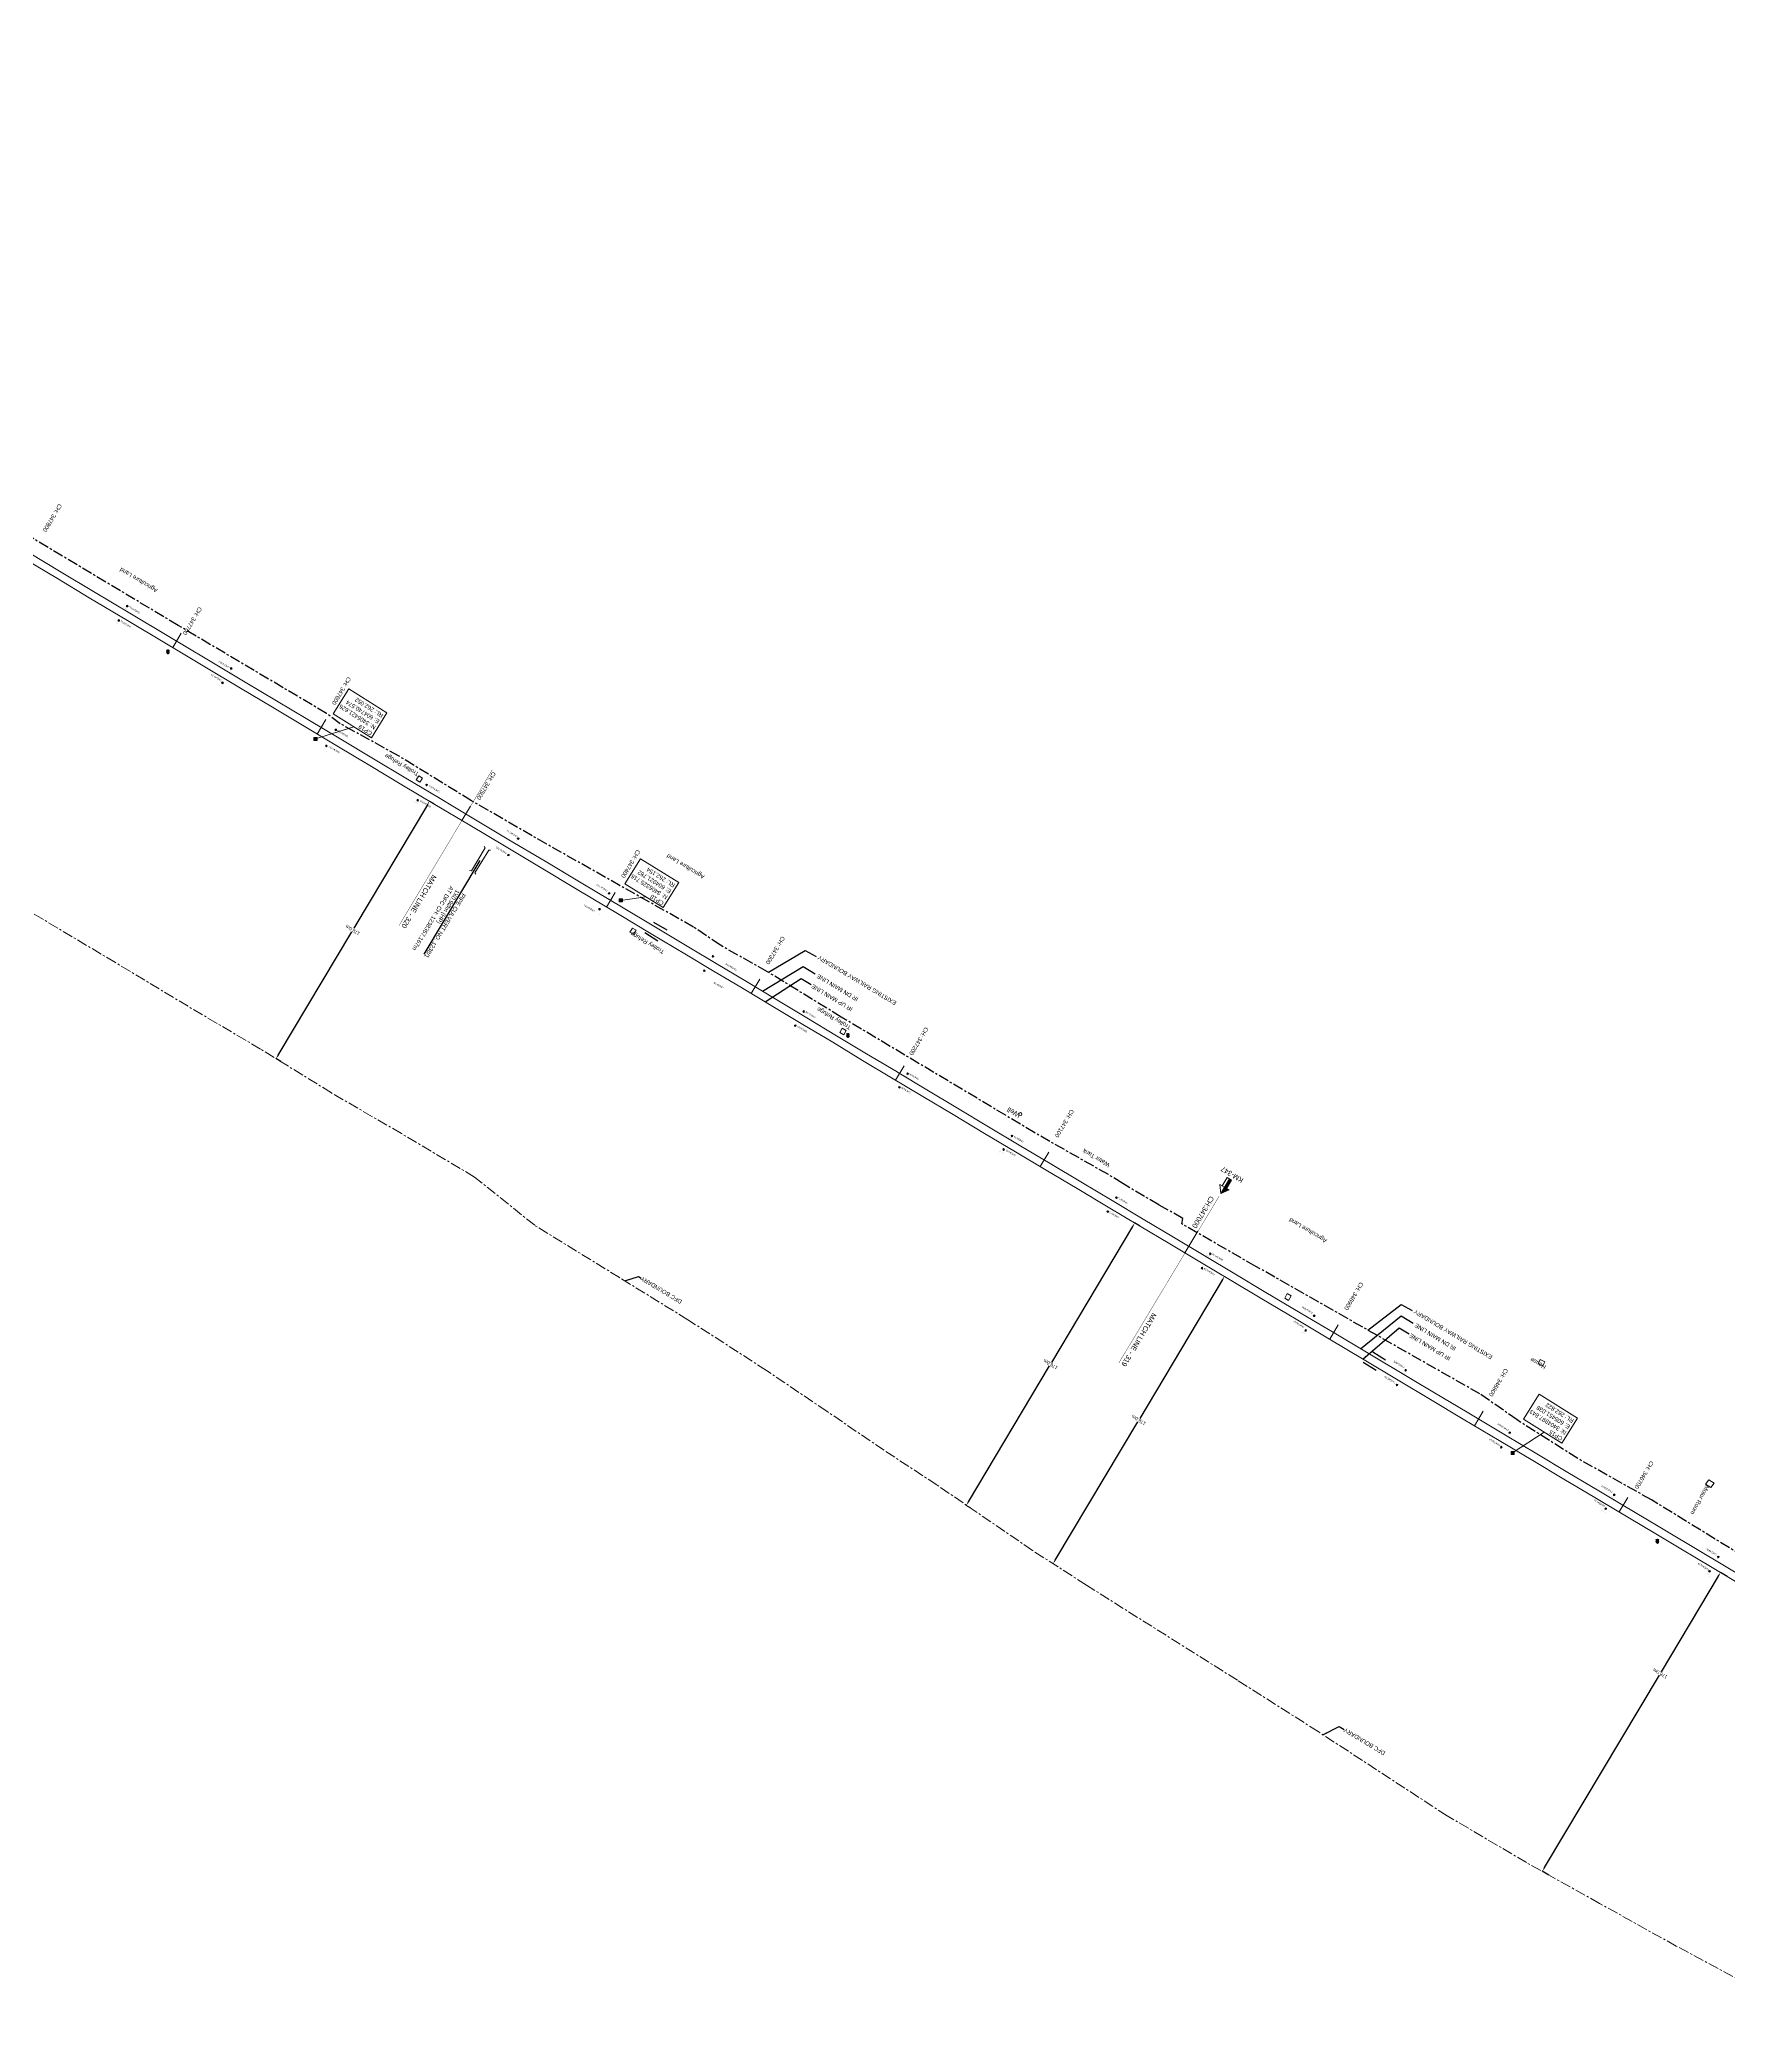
# Model space of a CAD drawing. Header units: feet. Extents: x 593168 to 611286, y 3401475 to 3412398.
# Drawn here: x 604577 to 605579, y 3404654 to 3405836 of the extents above; entities that cross this region are included whole.
import ezdxf
from ezdxf.enums import TextEntityAlignment as Align

# ---------------------------------------------------------------- set-up
doc = ezdxf.new("R2010")
doc.units = ezdxf.units.FT
doc.header["$MEASUREMENT"] = 0
doc.linetypes.add('CENTER', pattern=[2, 1.25, -0.25, 0.25, -0.25])
doc.linetypes.add('PHANTOM2', pattern=[1.25, 0.625, -0.125, 0.125, -0.125, 0.125, -0.125])
doc.layers.get('Defpoints').update_dxf_attribs({"lineweight": 0})
for name, color, linetype, lineweight in [('Bench_Mark', 7, 'Continuous', 0), ('BRIDGE DETAILS PLAN', 7, 'Continuous', 0), ('Commercial Building Pucca', 251, 'Continuous', 0), ('DFCC BOUNDARY', 6, 'CENTER', 0), ('Existing IR Chainage', 7, 'Continuous', 0), ('Existing IR Track', 143, 'Continuous', 0), ('KM STONE', 7, 'Continuous', 0), ('OHE MAST', 8, 'Continuous', 0), ('OHE MAST TEXT', 8, 'Continuous', 0), ('Shed', 251, 'Continuous', 0), ('Side Details', 251, 'Continuous', 0), ('Sign Board', 251, 'Continuous', 0), ('Text1', 251, 'Continuous', 0), ('TOPOSTYLEREMARK', 251, 'Continuous', 0), ('Trolley Stand', 251, 'Continuous', 0), ('Well', 5, 'Continuous', 0)]:
    doc.layers.add(name, color=color, linetype=linetype, lineweight=lineweight)
for name, color, linetype in [('DRAIN CULVERT', 1, 'Continuous'), ('Existing Railway Boundary', 7, 'CENTER'), ('MATCH LINE', 7, 'Continuous')]:
    doc.layers.add(name, color=color, linetype=linetype)
doc.styles.get("Standard").update_dxf_attribs({"font": 'arial.ttf'})
doc.styles.add('Style-Arial', font='arial.ttf')
doc.dimstyles.new('ISO-25', dxfattribs={"dimtxt": 2.5, "dimasz": 2.5, "dimexe": 1.25, "dimexo": 0.625, "dimtad": 1, "dimtxsty": 'Standard', "dimcen": 2.5, "dimadec": 0, "dimazin": 0, "dimtfac": 1, "dimtmove": 0, "dimatfit": 3, "dimfxl": 1, "dimarcsym": 0})
doc.dimstyles.get("Standard").update_dxf_attribs({"dimtxt": 0.18, "dimasz": 0.18, "dimexe": 0.18, "dimexo": 0.0625, "dimgap": 0.09, "dimtad": 0, "dimtih": 1, "dimtoh": 1, "dimdec": 4, "dimzin": 0, "dimdsep": 46, "dimtxsty": 'Standard', "dimcen": 0.09, "dimadec": 0, "dimazin": 0, "dimtfac": 1, "dimtdec": 4, "dimtofl": 0, "dimtmove": 0, "dimatfit": 3, "dimfxl": 1, "dimtolj": 1, "dimtzin": 0, "dimarcsym": 0})

# ---------------------------------------------------------------- blocks, each defined once
blk = doc.blocks.new('SIG')
for color, points in [(1, [(-0.2, 0.4, 0.180295), (0, 0.3, -0.00255), (0, 0.3, -0.00255), (0, 0.3, 0.180295), (0.2, 0.4, -0.002654), (0.2, 0.4, 0.184495), (0.3, 0.7, 1.000001), (-0.3, 0.7, 0.184495), (-0.2, 0.4, -0.002654)]), (2, [(0.2, -0.2, -0.002654), (0.2, -0.2, 0.184495), (0.3, 0, 1.000001), (-0.3, 0, 0.184495), (-0.2, -0.2, -0.002654), (-0.2, -0.2, 0.180295), (0, -0.3, -0.00255), (0, -0.3, -0.00255), (0, -0.3, 0.180295)]), (3, [(0.2, -0.9, -0.002654), (0.2, -0.9, 0.184495), (0.3, -0.6, 1.000001), (-0.3, -0.6, 0.184495), (-0.2, -0.9, -0.002654), (-0.2, -0.9, 0.395599)])]:
    blk.add_hatch(color=color).paths.add_polyline_path(points)
for p, q in [((-0.3, 1), (-0.3, -0.9)), ((0.3, -0.9), (0.3, 1))]:
    blk.add_line(p, q)
for points in [[(-0.3, 1), (-0.8, 1, 0.198758), (-0.4, 0.4, 0.003814), (-0.3, 0.4, 0.003814)], [(-0.3, 0.3), (-0.8, 0.3, 0.198758), (-0.4, -0.2, 0.003727), (-0.3, -0.3, 0.003727)], [(0.3, 1), (0.8, 1, -0.198758), (0.4, 0.4, -0.003814), (0.3, 0.4, -0.003814)], [(0.3, 0.3), (0.8, 0.3, -0.198758), (0.4, -0.2, -0.003727), (0.3, -0.3, -0.003727)], [(-0.3, -0.3), (-0.8, -0.3, 0.198758), (-0.4, -0.9, 0.003639), (-0.3, -0.9)], [(0.3, -0.3), (0.8, -0.3, -0.198758), (0.4, -0.9, -0.003639), (0.3, -0.9)]]:
    blk.add_lwpolyline(points, format="xyb")
for centre, radius, start, end in [((0, 0.9), 0.324, 12.4049, 167.5951), ((0, 0.8), 0.357, 27.7578, 152.2422), ((0, -0.9), 0.324, 181.4572, 358.5428)]:
    blk.add_arc(centre, radius, start, end)
blk = doc.blocks.new('KM POST PLAN')
h = blk.add_hatch(color=256)
h.dxf.hatch_style = 1
h.paths.add_polyline_path([(0, -8.5), (-3, -8.5), (-3, -20), (0, -20)])
h.paths.add_polyline_path([(0, -8.5), (0, 0), (-6.3, -8.5)])
for points in [[(0, 0), (-6.3, -8.5), (6.3, -8.5)], [(0, 0), (0, -20)], [(0, 0), (6.3, -8.5)], [(3, -8.5), (3, -20), (-3, -20), (-3, -8.5)]]:
    blk.add_lwpolyline(points)
at = {"style": 'Style-Arial'}
blk.add_attdef('KM-POST', text='', height=6, dxfattribs=at).set_placement((0, -26, -263.9), align=Align.MIDDLE_CENTER)
blk = doc.blocks.new('OHE MAST')
h = blk.add_hatch(color=256)
h.dxf.hatch_style = 1
edge = h.paths.add_edge_path()
edge.add_arc((0, 0), 0.514, 0, 360)
at = {"const_width": 0.01}
for points in [[(1.5, 3.5), (1.5, 2), (-1.5, 2), (-1.5, 3.5)], [(0, 2), (0, 0)]]:
    blk.add_lwpolyline(points, dxfattribs=at)
blk.add_circle((0, 0), 0.514)
blk = doc.blocks.new('*D291')
at = {"layer": 'Defpoints', "color": 0, "linetype": 'ByBlock', "ltscale": 5, "transparency": 16777216}
for p in [(605578.4, 3404924.5), (605468.7, 3404749.7), (605472.7, 3404747.3)]:
    blk.add_point(p, dxfattribs=at)
at = {"layer": 'DFCC BOUNDARY', "color": 0, "linetype": 'ByBlock', "lineweight": -2, "ltscale": 5, "transparency": 16777216}
for p, q in [((605573.1, 3404924.8), (605539.2, 3404868)), ((605578.3, 3404924.6), (605574.3, 3404927)), ((605469.9, 3404751.8), (605538.1, 3404866)), ((605472.6, 3404747.3), (605468.6, 3404749.7))]:
    blk.add_line(p, q, dxfattribs=at)
at = {"layer": 'DFCC BOUNDARY', "color": 0, "linetype": 'ByBlock', "ltscale": 5, "transparency": 16777216}
for points in [[(605572.7, 3404925), (605573.5, 3404924.6), (605574.4, 3404926.9)], [(605469.6, 3404752), (605470.3, 3404751.6), (605468.7, 3404749.7)]]:
    blk.add_solid(points, dxfattribs=at)
at = {"layer": 'DFCC BOUNDARY', "color": 0, "linetype": 'ByBlock', "ltscale": 5, "transparency": 16777216, "insert": (605538.6, 3404867), "char_height": 2, "attachment_point": 5, "rotation": 149, "style": 'Style-Arial'}
blk.add_mtext('\\A1;178.0m', dxfattribs=at)
blk = doc.blocks.new('TerminatorOpen_0.5')
at = {"color": 0, "linetype": 'ByBlock', "lineweight": -2}
for q in [(-1, 0.25), (-1, 0), (-1, -0.25)]:
    blk.add_line((0, 0), q, dxfattribs=at)
blk = doc.blocks.new('*D389')
at = {"layer": 'Defpoints', "color": 0, "linetype": 'ByBlock', "ltscale": 5, "transparency": 16777216}
for p in [(605280, 3405102.6), (605178.3, 3404932.2), (605178.3, 3404932.1)]:
    blk.add_point(p, dxfattribs=at)
at = {"layer": 'DFCC BOUNDARY', "color": 0, "linetype": 'ByBlock', "lineweight": -2, "ltscale": 5, "transparency": 16777216}
for p, q in [((605278.7, 3405100.4), (605229.7, 3405018.3)), ((605280.1, 3405102.5), (605280.1, 3405102.5)), ((605179.6, 3404934.3), (605228.6, 3405016.4)), ((605178.4, 3404932.1), (605178.4, 3404932.1))]:
    blk.add_line(p, q, dxfattribs=at)
at = {"layer": 'DFCC BOUNDARY', "color": 0, "linetype": 'ByBlock', "ltscale": 5, "transparency": 16777216}
for points in [[(605278.3, 3405100.7), (605279.1, 3405100.2), (605280, 3405102.6)], [(605179.2, 3404934.5), (605179.9, 3404934.1), (605178.3, 3404932.1)]]:
    blk.add_solid(points, dxfattribs=at)
at = {"layer": 'DFCC BOUNDARY', "color": 0, "linetype": 'ByBlock', "ltscale": 5, "transparency": 16777216, "insert": (605229.1, 3405017.4), "char_height": 2, "attachment_point": 5, "rotation": 149, "style": 'Style-Arial'}
blk.add_mtext('\\A1;178.0m', dxfattribs=at)
blk = doc.blocks.new('*D390')
at = {"layer": 'Defpoints', "color": 0, "linetype": 'ByBlock', "ltscale": 5, "transparency": 16777216}
for p in [(605229.6, 3405132.6), (605126.8, 3404966.7), (605129.6, 3404964.9)]:
    blk.add_point(p, dxfattribs=at)
at = {"layer": 'DFCC BOUNDARY', "color": 0, "linetype": 'ByBlock', "lineweight": -2, "ltscale": 5, "transparency": 16777216}
for p, q in [((605225.5, 3405132.2), (605177.4, 3405051.5)), ((605229.5, 3405132.7), (605226.7, 3405134.4)), ((605128.1, 3404968.8), (605176.2, 3405049.5)), ((605129.5, 3404965), (605126.7, 3404966.7))]:
    blk.add_line(p, q, dxfattribs=at)
at = {"layer": 'DFCC BOUNDARY', "color": 0, "linetype": 'ByBlock', "ltscale": 5, "transparency": 16777216}
for points in [[(605225.1, 3405132.4), (605225.8, 3405132), (605226.8, 3405134.3)], [(605127.7, 3404969), (605128.4, 3404968.6), (605126.8, 3404966.7)]]:
    blk.add_solid(points, dxfattribs=at)
at = {"layer": 'DFCC BOUNDARY', "color": 0, "linetype": 'ByBlock', "ltscale": 5, "transparency": 16777216, "insert": (605176.8, 3405050.5), "char_height": 2, "attachment_point": 5, "rotation": 149, "style": 'Style-Arial'}
blk.add_mtext('\\A1;178.0m', dxfattribs=at)
blk = doc.blocks.new('*D391')
at = {"layer": 'Defpoints', "color": 0, "linetype": 'ByBlock', "ltscale": 5, "transparency": 16777216}
for p in [(604811.1, 3405382.9), (604717.1, 3405231.8), (604720, 3405230.1)]:
    blk.add_point(p, dxfattribs=at)
at = {"layer": 'DFCC BOUNDARY', "color": 0, "linetype": 'ByBlock', "lineweight": -2, "ltscale": 5, "transparency": 16777216}
for p, q in [((604807, 3405382.5), (604763.3, 3405309.2)), ((604811, 3405383), (604808.1, 3405384.7)), ((604718.4, 3405234), (604762.1, 3405307.2)), ((604719.9, 3405230.2), (604717, 3405231.9))]:
    blk.add_line(p, q, dxfattribs=at)
at = {"layer": 'DFCC BOUNDARY', "color": 0, "linetype": 'ByBlock', "ltscale": 5, "transparency": 16777216}
for points in [[(604806.6, 3405382.7), (604807.3, 3405382.3), (604808.2, 3405384.6)], [(604718.1, 3405234.2), (604718.8, 3405233.7), (604717.1, 3405231.8)]]:
    blk.add_solid(points, dxfattribs=at)
at = {"layer": 'DFCC BOUNDARY', "color": 0, "linetype": 'ByBlock', "ltscale": 5, "transparency": 16777216, "insert": (604762.7, 3405308.2), "char_height": 2, "attachment_point": 5, "rotation": 149, "style": 'Style-Arial'}
blk.add_mtext('\\A1;178.0m', dxfattribs=at)
blk = doc.blocks.new('BM')
blk.add_hatch(color=256).paths.add_polyline_path([(-0.9, 0.9), (-0.9, -0.9), (0.9, -0.9), (0.9, 0.9)])
for p, q in [((0.9, 0.9), (-0.9, 0.9)), ((-0.9, 0.9), (-0.9, -0.9)), ((0.9, -0.9), (0.9, 0.9)), ((-0.9, -0.9), (0.9, -0.9))]:
    blk.add_line(p, q)

msp = doc.modelspace()

# ---------------------------------------------------------------- linework, layer by layer
at = {"layer": 'BRIDGE DETAILS PLAN', "color": 1}
for points in [[(604840.7578, 3405357.7665), (604841.3209, 3405356.8773), (604833.0829, 3405343.3938), (604832.0364, 3405343.5056)], [(604844.4167, 3405355.5302), (604843.3685, 3405355.6254), (604835.1306, 3405342.1419), (604835.7077, 3405341.2618)]]:
    msp.add_lwpolyline(points, dxfattribs=at)
at = {"layer": 'Commercial Building Pucca'}
msp.add_polyline3d([(605470.1648, 3405051.9861, 260.5148), (605468.926, 3405049.4658, 260.3608), (605466.1799, 3405050.7123, 260.5827), (605467.4205, 3405053.2363, 260.5827)], close=True, dxfattribs=at)
at = {"layer": 'DFCC BOUNDARY', "ltscale": 5}
msp.add_lwpolyline([(605643.4663, 3404654.1191), (605548.1112, 3404705.1926), (605502.6549, 3404730.5389), (605459.2235, 3404754.7817), (605412.1419, 3404782.5297), (605335.6692, 3404832.4448), (605287.6502, 3404862.9558), (605198.0445, 3404919.4525), (605166.1561, 3404939.9526), (605109.367, 3404978.8313), (605078.074, 3404999.4273), (605044.0225, 3405022.5703), (605008.169, 3405046.8477), (604961.5958, 3405076.9083), (604921.0265, 3405101.9091), (604870.6439, 3405132.9444), (604834.9714, 3405161.5962), (604791.6115, 3405187.3676), (604749.9639, 3405211.5536), (604707.9751, 3405237.5411), (604664.9446, 3405262.9063), (604621.9077, 3405288.8144), (604579.0618, 3405314.3857), (604499.0661, 3405361.9438)], dxfattribs=at)
at = {"layer": 'DRAIN CULVERT'}
msp.add_lwpolyline([(604805.0254, 3405293.9482), (604838.2461, 3405349.497)], dxfattribs=at)
at = {"layer": 'Existing IR Chainage', "color": 7, "linetype": 'Continuous', "lineweight": 13, "flags": 128}
for points in [[(604660.939, 3405484.3657), (604655.8035, 3405475.7851)], [(604746.7433, 3405433.0194), (604741.6129, 3405424.4357)], [(604832.5792, 3405381.7022), (604827.4434, 3405373.1218)], [(604918.4182, 3405330.4197), (604913.29, 3405321.8347)], [(605004.2631, 3405279.1067), (604999.1247, 3405270.5278)], [(605089.966, 3405227.6048), (605084.8381, 3405219.0196)], [(605175.8339, 3405176.3646), (605170.7109, 3405167.7765)], [(605264.2724, 3405129.4224), (605256.5879, 3405116.5403)], [(605347.5747, 3405073.8625), (605342.4483, 3405065.2764)], [(605433.4448, 3405022.6211), (605428.3212, 3405014.0334)], [(605519.3403, 3404971.4153), (605514.2164, 3404962.8278)]]:
    msp.add_lwpolyline(points, dxfattribs=at)
at = {"layer": 'Existing IR Track', "flags": 128}
for points in [[(605589.7185, 3404923.1817), (605571.9003, 3404933.7971), (605565.5889, 3404937.5571), (605537.3916, 3404954.373), (605516.3788, 3404966.9126), (605502.1739, 3404975.3847), (605483.8076, 3404986.3388), (605465.3593, 3404997.3476), (605446.8182, 3405008.4118), (605424.021, 3405021.9722), (605404.5721, 3405033.5701), (605391.3711, 3405041.4423), (605365.2222, 3405057.0396), (605345.1009, 3405069.0415), (605324.9242, 3405081.0745), (605304.6512, 3405093.1648), (605286.2403, 3405104.1356), (605267.8781, 3405115.0773), (605249.8294, 3405125.8591), (605231.8054, 3405136.6261), (605213.2832, 3405147.6898), (605194.7828, 3405158.7405), (605176.533, 3405169.6178), (605158.2605, 3405180.5087), (605139.9897, 3405191.4218), (605121.6154, 3405202.3969), (605103.4518, 3405213.2947), (605085.9425, 3405223.7972), (605085.8569, 3405224.0063), (605067.578, 3405234.7792), (605049.8594, 3405245.35), (605032.1426, 3405256.0258), (605014.3641, 3405266.7388), (604996.312, 3405277.5433), (604978.3456, 3405288.2965), (604963.1522, 3405297.3715), (604941.284, 3405310.4342), (604923.0989, 3405321.2989), (604898.1959, 3405336.1773), (604876.8111, 3405348.9502), (604855.401, 3405361.7383), (604834.483, 3405374.2267), (604813.5231, 3405386.7403), (604794.2277, 3405398.2618), (604774.9764, 3405409.7571), (604755.5026, 3405421.4024), (604736.0427, 3405433.0393), (604717.3359, 3405444.2257), (604698.7438, 3405455.3435), (604676.124, 3405468.8693), (604653.5719, 3405482.3585), (604631.2724, 3405495.7041), (604608.8941, 3405509.0969), (604589.7118, 3405520.5841), (604570.5872, 3405532.0366)], [(605587.323, 3404919.2182), (605569.5264, 3404929.8315), (605550.7626, 3404941.0217), (605535.0215, 3404950.414), (605514.1354, 3404962.8761), (605499.8035, 3404971.4255), (605481.5093, 3404982.3385), (605462.9804, 3404993.3745), (605443.0448, 3405005.2489), (605421.7118, 3405017.9768), (605402.2024, 3405029.6117), (605383.1211, 3405040.9923), (605362.8586, 3405053.0903), (605342.3767, 3405065.3192), (605322.5775, 3405077.153), (605302.2576, 3405089.298), (605283.91, 3405100.2424), (605265.4036, 3405111.2814), (605247.4964, 3405121.9637), (605229.6202, 3405132.6274), (605210.9391, 3405143.7753), (605192.5878, 3405154.7265), (605174.1891, 3405165.7017), (605156.0502, 3405176.5219), (605137.6411, 3405187.4992), (605119.0059, 3405198.6114), (605101.0743, 3405209.3218), (605082.4873, 3405220.4238), (605065.215, 3405230.8197), (605047.5893, 3405241.5684), (605029.8326, 3405252.1696), (605011.9181, 3405262.8651), (604993.9635, 3405273.6191), (604976.2721, 3405284.2154), (604960.806, 3405293.453), (604938.8309, 3405306.5782), (604920.7516, 3405317.3776), (604895.9014, 3405332.2216), (604874.4596, 3405345.0232), (604852.6389, 3405358.0511), (604832.1398, 3405370.3108), (604811.3235, 3405382.7704), (604791.9007, 3405394.3742), (604772.8462, 3405405.7679), (604753.1794, 3405417.5225), (604733.8347, 3405429.0847), (604715.016, 3405440.3492), (604696.0711, 3405451.6893), (604673.8119, 3405465.0072), (604651.2331, 3405478.5204), (604628.9568, 3405491.8365), (604606.261, 3405505.4034), (604587.4009, 3405516.7223), (604568.3945, 3405528.129)]]:
    msp.add_lwpolyline(points, dxfattribs=at)
at = {"layer": 'Existing Railway Boundary', "ltscale": 5}
msp.add_lwpolyline([(605605.2802, 3404925.7801), (605533.3998, 3404970.0357), (605489.7388, 3404994.5143), (605453.7088, 3405017.4089), (605431.5793, 3405032.9019), (605298.5889, 3405108.5851), (605254.619, 3405133.7955), (605255.357, 3405137.0002), (605241.1596, 3405145.0171), (605219.6297, 3405157.6928), (605211.1538, 3405163.0218), (605167.5319, 3405187.7922), (605052.5854, 3405256.546), (605008.7368, 3405283.4587), (604980.8543, 3405299.12), (604964.9672, 3405309.9316), (604877.7945, 3405359.0988), (604833.184, 3405384.9103), (604790.1731, 3405411.3092), (604755.2862, 3405430.6086), (604747.1398, 3405436.6776), (604659.1105, 3405488.9196), (604078.9713, 3405836.4599)], dxfattribs=at)
at = {"layer": 'MATCH LINE', "linetype": 'PHANTOM2', "ltscale": 15, "const_width": 0.2}
for points in [[(604845.4662, 3405403.2326), (604790.1152, 3405310.7572)], [(605276.8752, 3405150.2884), (605217.3438, 3405051.2495)]]:
    msp.add_lwpolyline(points, dxfattribs=at)
at = {"layer": 'Shed'}
msp.add_polyline3d([(605570.5752, 3404979.8525, 260.9376), (605568.5628, 3404977.3197, 261.2336), (605565.5438, 3404979.2727, 261.4605), (605567.5646, 3404981.8161, 261.4605)], close=True, dxfattribs=at)
at = {"layer": 'TOPOSTYLEREMARK'}
for p, q in [((604740.574, 3405421.626, 264.02), (604763.2801, 3405428.7774)), ((604921.782, 3405325.716), (604936.3991, 3405327.9665)), ((605451.038, 3404997.843), (605469.8248, 3405010.2224))]:
    msp.add_line(p, q, dxfattribs=at)
at = {"layer": 'TOPOSTYLEREMARK', "linetype": 'Continuous'}
for points in [[(604782.9793, 3405437.1036), (604773.7057, 3405422.2627), (604750.9902, 3405436.457), (604760.2637, 3405451.2978)], [(604956.0983, 3405336.2927), (604946.8247, 3405321.4519), (604924.1091, 3405335.6461), (604933.3827, 3405350.487)], [(605489.524, 3405018.5486), (605480.2504, 3405003.7078), (605457.5348, 3405017.902), (605466.8084, 3405032.7429)]]:
    msp.add_lwpolyline(points, close=True, dxfattribs=at)
at = {"layer": 'Trolley Stand'}
for points in [[(604802.5547, 3405395.9613, 262.4922), (604804.0802, 3405398.3838, 262.6032), (604801.8564, 3405399.6914, 262.6112), (604800.3297, 3405397.2671, 262.6112)], [(604930.8393, 3405308.0407, 262.6092), (604929.2962, 3405305.6599, 262.6132), (604927.1691, 3405306.9292, 262.6501), (604928.7122, 3405309.31, 262.6501)], [(605054.0351, 3405245.9632, 263.066), (605055.5385, 3405248.5294, 263.066), (605053.1935, 3405249.9512, 263.014), (605051.6901, 3405247.385, 263.014)], [(605318.1077, 3405088.3932, 263.215), (605319.5653, 3405091.054, 263.221), (605317.2764, 3405092.4179, 263.17), (605315.8187, 3405089.7571, 263.17)]]:
    msp.add_polyline3d(points, close=True, dxfattribs=at)
at = {"layer": 'Well'}
msp.add_circle((605158.8874, 3405198.9397, 260.3948), 0.8955, dxfattribs=at)

# ---------------------------------------------------------------- block references
at = {"layer": 'Bench_Mark'}
for p in [(604740.574, 3405421.626, 264.02), (604921.782, 3405325.716, 264.02), (605451.038, 3404997.843, 264.02)]:
    msp.add_blockref('BM', p, dxfattribs=at)
at = {"layer": 'KM STONE', "xscale": 0.5, "yscale": 0.5, "zscale": 0.5, "rotation": 148.9903102435466}
msp.add_blockref('KM POST PLAN', (605277.8309, 3405151.8784), dxfattribs=at).add_auto_attribs({'KM-POST': 'KM-347'})
at = {"layer": 'OHE MAST', "rotation": 149.0208306544456}
for p in [(604628.7827, 3405500.417), (604623.8017, 3405491.8908), (604690.539, 3405463.4303), (604685.3869, 3405454.8644), (604752.588, 3405426.948), (604747.013, 3405417.4272), (604806.5262, 3405394.2777), (604801.2021, 3405385.2165), (604860.8292, 3405362.4142), (604855.0582, 3405352.6911), (604914.806, 3405329.9357), (604909.1523, 3405320.5117), (604971.324, 3405284.0501), (604976.4705, 3405292.5393), (605030.2796, 3405259.8384), (605025.2551, 3405251.4342), (605087.0945, 3405214.849), (605091.9989, 3405222.9293), (605148.973, 3405177.9473), (605153.8881, 3405185.9592), (605210.7994, 3405141.0425), (605215.8413, 3405149.3692), (605266.6846, 3405107.5093), (605271.6202, 3405116.0316), (605328.2136, 3405070.5636), (605333.2552, 3405079.2634), (605387.5447, 3405046.9172), (605382.3975, 3405038.203), (605444.3045, 3405001.2854), (605449.3082, 3405009.8695), (605506.2801, 3404964.7646), (605511.3185, 3404973.0473), (605567.8502, 3404927.6184), (605573.0767, 3404936.1088)]:
    msp.add_blockref('OHE MAST', p, dxfattribs=at)
at = {"layer": 'Sign Board'}
for p, xscale, yscale, zscale in [((604652.9869, 3405473.2494, 262.2633), 0.9997078270020654, 0.9997078270020654, 0.9997078270020654), ((605056.5672, 3405245.5592, 263.027), 0.9997078269910245, 0.9997078269910245, 0.9997078269910245), ((605536.9125, 3404945.429, 263.27), 0.9997078269910245, 0.9997078269910245, 0.9997078269910245)]:
    msp.add_blockref('SIG', p, dxfattribs=dict(at, xscale=xscale, yscale=yscale, zscale=zscale))

# ---------------------------------------------------------------- texts
at = {"layer": 'BRIDGE DETAILS PLAN', "color": 10, "insert": (604829.8279, 3405328.9525), "char_height": 2.5, "width": 59.138558, "attachment_point": 1, "rotation": 239, "style": 'Style-Arial'}
msp.add_mtext('\\A1;\\pxt21;PIPE CULVERT NO. 1238/1\\P1X0.9%%Cm (HP)\\PAT DFC CH: 1238357.167m', dxfattribs=at)
at = {"layer": 'DFCC BOUNDARY', "linetype": 'Continuous', "ltscale": 5}
for p in [(604933.7775, 3405101.6647, 613.7163), (605351.1216, 3404833.7169, 613.7163)]:
    msp.add_text('DFC BOUNDARY', height=2.5, rotation=149, dxfattribs=at).set_placement(p, align=Align.MIDDLE_RIGHT)
at = {"layer": 'Existing IR Chainage', "color": 7, "lineweight": 0, "attachment_point": 6, "style": 'Style-Arial'}
for s, insert, char_height, rotation, line_spacing_factor in [('CH: 347800', (604579.5867, 3405544.7374), 2.5, 239.0299034, 0.60036), ('CH: 347700', (604662.6987, 3405483.5444), 2.5, 239.0999345, 0.60036), ('CH: 347600', (604751.1583, 3405442.0306), 2.5, 239.1336593, 0.60036), ('CH: 347500', (604837.0951, 3405385.784), 2.5, 239.0974791, 0.60036), ('CH: 347400', (604922.8309, 3405339.4321), 2.5, 239.1484771, 0.60036), ('CH: 347300', (605008.6865, 3405288.1137), 2.5, 239.0802697, 0.60036), ('CH: 347200', (605093.8121, 3405234.1671), 2.5, 239.150219, 0.60036), ('CH: 347100', (605180.2412, 3405185.3796), 2.5, 239.1830721, 0.60036), ('CH:347000', (605261.8755, 3405131.6455), 3, 239.1825708, 0.6003), ('CH: 346900', (605351.9855, 3405082.8757), 2.5, 239.1602997, 0.60036), ('CH: 346800', (605437.8529, 3405031.6358), 2.5, 239.1784167, 0.60036), ('CH: 346700', (605524.2625, 3404976.7544), 2.5, 239.1766517, 0.60036)]:
    msp.add_mtext(s, dxfattribs=dict(at, insert=insert, char_height=char_height, rotation=rotation, line_spacing_factor=line_spacing_factor))
at = {"layer": 'Existing IR Track', "color": 7, "lineweight": -3}
for s, p in [('IR UP MAIN LINE', (605035.1811, 3405275.131)), ('IR DN MAIN LINE', (605038.3396, 3405281.145)), ('IR DN MAIN LINE', (605393.1894, 3405073.8587)), ('IR UP MAIN LINE', (605390.0308, 3405067.8447))]:
    msp.add_text(s, height=2.5, rotation=149, dxfattribs=at).set_placement(p, align=Align.MIDDLE_RIGHT)
at = {"layer": 'Existing Railway Boundary', "linetype": 'Continuous', "ltscale": 5}
for p in [(605039.59, 3405293.2312, -523.9387), (605393.2963, 3405083.0907, -523.9387)]:
    msp.add_text('EXISTING RAILWAY BOUNDARY', height=2.5, rotation=149, dxfattribs=at).set_placement(p, align=Align.RIGHT)
at = {"layer": 'MATCH LINE', "linetype": 'Continuous'}
for s, p in [('MATCH LINE - 320', (604809.9631, 3405341.2815)), ('MATCH LINE - 319', (605237.2758, 3405081.2778))]:
    msp.add_text(s, height=3, rotation=239.0346667, dxfattribs=at).set_placement(p)
at = {"layer": 'OHE MAST TEXT'}
for s, p in [('OHE347/22', (604636.4002, 3405496.7659, 261.936)), ('OHE347/21', (604631.426, 3405488.1969, 262.075)), ('OHE347/20', (604689.7558, 3405464.2945, 261.956)), ('OHE347/19', (604685.1935, 3405456.4463, 262.099)), ('OHE347/18', (604760.1415, 3405423.29, 261.998)), ('OHE347/17', (604755.1567, 3405413.7878, 262.006)), ('OHE347/16', (604814.5814, 3405390.491, 262.374)), ('OHE347/15', (604809.1433, 3405381.6578, 262.121)), ('OHE347/14', (604860.5463, 3405363.9575, 262.115)), ('OHE347/13', (604854.2299, 3405354.0051, 262.102)), ('OHE347/12', (604913.9177, 3405331.8552, 262.553)), ('OHE347/11', (604906.3016, 3405319.8072, 262.149)), ('OHE347/10', (604990.6264, 3405284.8054, 262.589)), ('OHE347/9', (604982.871, 3405274.1415, 262.494)), ('OHE347/8', (605037.3924, 3405256.6828, 262.87)), ('OHE347/7', (605032.4934, 3405248.1128, 262.635)), ('OHE347/5', (605094.1125, 3405211.8666, 262.864)), ('OHE347/6', (605098.832, 3405219.9807, 262.984)), ('OHE347/3', (605156.3843, 3405174.6161, 262.82)), ('OHE347/4', (605160.927, 3405182.775, 263.012)), ('OHE347/2', (605222.6387, 3405146.4136, 262.715)), ('OHE347/1', (605217.5873, 3405137.8417, 262.785)), ('OHE346/29', (605274.3828, 3405104.0112, 264.687)), ('OHE346/30', (605279.3787, 3405112.5876, 262.728)), ('OHE346/28', (605332.5467, 3405081.1949, 264.986)), ('OHE346/27', (605327.5293, 3405072.8012, 262.524)), ('OHE346/26', (605386.9558, 3405048.9801, 262.82)), ('OHE346/25', (605381.5285, 3405039.8691, 262.689)), ('OHE346/24', (605448.7441, 3405011.7578, 263.112)), ('OHE346/23', (605443.6489, 3405002.7811, 262.779)), ('OHE346/22', (605510.3643, 3404974.9801, 262.946)), ('OHE346/21', (605505.9059, 3404966.579, 263.224)), ('OHE346/20', (605572.2781, 3404937.7091, 263.286)), ('OHE346/19', (605567.5693, 3404928.9333, 262.89))]:
    msp.add_text(s, height=1, rotation=149, dxfattribs=at).set_placement(p)
at = {"layer": 'Side Details'}
for p in [(604647.1209, 3405510.3467, 156.3202), (604971.7219, 3405340.4113, 156.3202), (605341.0926, 3405124.4471, -367.6185)]:
    msp.add_text('Agriculture Land', height=2.5, rotation=149, dxfattribs=at).set_placement(p)
at = {"layer": 'Text1'}
for s, rotation, p in [('Trolley Refuge', 149.7220732, (604802.1907, 3405401.4988, 156.3202)), ('Trolley Refuge', 149.7220732, (604947.9231, 3405295.9349, 156.3202)), ('Trolley Refuge', 149.7220732, (605058.6688, 3405251.0514, 156.3202)), ('Water Tank', 149.7220732, (605212.2396, 3405169.4756, 156.3202)), ('House', 149.7220732, (605471.0799, 3405049.4962, 156.3202)), ('Motor Room', 241.2322677, (605565.6964, 3404978.9664, 156.3202))]:
    msp.add_text(s, height=2.5, rotation=rotation, dxfattribs=at).set_placement(p)
at = {"layer": 'TOPOSTYLEREMARK', "char_height": 2.5, "width": 36.34963, "attachment_point": 2, "rotation": 148}
for s, insert in [('\\pxql;CP19\\PN: 3405421.626\\PE: 604740.574\\PRL: 262.052', (604757.7034, 3405433.0911)), ('\\pxql;CP18\\PN: 3405325.716\\PE: 604921.782\\PRL: 262.154', (604930.8223, 3405332.2802)), ('\\pxql;CP15\\PN: 3404997.843\\PE: 605451.038\\PRL: 262.822', (605464.248, 3405014.5361))]:
    msp.add_mtext(s, dxfattribs=dict(at, insert=insert))
at = {"layer": 'Well'}
msp.add_text('Well', height=3, rotation=149.7220732, dxfattribs=at).set_placement((605159.1369, 3405199.1918, 156.3202))

# ---------------------------------------------------------------- dimensions: what is measured, and where the dimension line sits
at = {"layer": 'DFCC BOUNDARY', "linetype": 'ByBlock', "ltscale": 5}
for p1, p2, distance, picture, middle in [((604811.0965, 3405382.906), (604719.9914, 3405230.104), -3.3327, '*D391', (604762.6815, 3405308.2117)), ((605229.6202, 3405132.6274), (605129.6451, 3404964.9486), -3.3327, '*D390', (605176.7702, 3405050.4947)), ((605279.9531, 3405102.6027), (605178.2822, 3404932.1571), 0.0313, '*D389', (605229.1446, 3405017.3638))]:
    dim = msp.add_aligned_dim(p1=p1, p2=p2, distance=distance, text='178.0m', dimstyle='Standard', override={"dimtxt": 2, "dimasz": 2.5, "dimexe": 0.125, "dimexo": 0.125, "dimgap": 0.125, "dimtad": 1, "dimtih": 0, "dimtoh": 0, "dimdec": 3, "dimzin": 11, "dimpost": ' m', "dimtxsty": 'Style-Arial', "dimsah": 1, "dimadec": 4, "dimazin": 3, "dimtmove": 2, "dimatfit": 1, "dimldrblk": 'TerminatorOpen_0.5', "dimfrac": 2, "dimtzin": 11}, dxfattribs=at)
    dim.commit()
    dim.dimension.update_dxf_attribs({"geometry": picture, "text_midpoint": middle, "text_rotation": 149})
dim = msp.add_linear_dim(base=(605468.6577, 3404749.6702), p1=(605578.4247, 3404924.5249), p2=(605472.7067, 3404747.2555), angle=239.1894578, text='178.0m', dimstyle='Standard', override={"dimtxt": 2, "dimasz": 2.5, "dimexe": 0.125, "dimexo": 0.125, "dimgap": 0.125, "dimtad": 1, "dimtih": 0, "dimtoh": 0, "dimdec": 3, "dimzin": 11, "dimpost": ' m', "dimtxsty": 'Style-Arial', "dimsah": 1, "dimadec": 4, "dimazin": 3, "dimtmove": 2, "dimatfit": 1, "dimldrblk": 'TerminatorOpen_0.5', "dimfrac": 2, "dimtzin": 11}, dxfattribs=at)
dim.commit()
dim.dimension.update_dxf_attribs({"geometry": '*D291', "text_midpoint": (605538.6413, 3404867.0197), "dimtype": 129, "text_rotation": 149})

# ---------------------------------------------------------------- leaders
at = {"layer": 'DFCC BOUNDARY', "linetype": 'Continuous', "lineweight": 0, "ltscale": 5}
for points in [[(604924.178, 3405099.967), (604932.298, 3405102.556), (604933.7775, 3405101.6647)], [(605338.406, 3404830.6585), (605348.1625, 3404835.4994), (605351.1216, 3404833.7169)]]:
    msp.add_leader(points, dimstyle='ISO-25', override={"dimtxt": 3, "dimasz": 2.5, "dimgap": 0.625, "dimtad": 0, "dimdec": 3, "dimzin": 2, "dimtdec": 3}, dxfattribs=at)
at = {"layer": 'Existing IR Track', "color": 7, "lineweight": -3}
for points, override in [([(604949.3441, 3405308.1523), (604941.3436, 3405312.663)], {"dimtxt": 3, "dimasz": 2.5, "dimtad": 0, "dimdec": 3, "dimzin": 2, "dimtdec": 3}), ([(604935.9996, 3405306.7681), (604943.6601, 3405301.7395)], {"dimtxt": 3, "dimasz": 2.5, "dimtad": 0, "dimdec": 3, "dimzin": 2, "dimtdec": 3}), ([(605005.8712, 3405271.8173), (605029.9567, 3405286.56), (605037.1508, 3405282.1104)], {"dimtxt": 3, "dimasz": 2.5, "dimgap": 0.625, "dimtad": 0, "dimdec": 3, "dimzin": 2, "dimtdec": 3}), ([(605007.4928, 3405265.5156), (605028.8218, 3405279.4389), (605034.7672, 3405275.8818)], {"dimtxt": 3, "dimasz": 2.5, "dimgap": 0.625, "dimtad": 0, "dimdec": 3, "dimzin": 2, "dimtdec": 3}), ([(605360.8163, 3405059.6677), (605384.8065, 3405079.2737), (605392.0005, 3405074.8241)], {"dimtxt": 3, "dimasz": 2.5, "dimgap": 0.625, "dimtad": 0, "dimdec": 3, "dimzin": 2, "dimtdec": 3}), ([(605362.0306, 3405053.5846), (605383.6715, 3405072.1526), (605389.617, 3405068.5955)], {"dimtxt": 3, "dimasz": 2.5, "dimgap": 0.625, "dimtad": 0, "dimdec": 3, "dimzin": 2, "dimtdec": 3}), ([(605362.2291, 3405051.7156), (605370.067, 3405046.9573)], {"dimtxt": 3, "dimasz": 2.5, "dimtad": 0, "dimdec": 3, "dimzin": 2, "dimtdec": 3}), ([(605375.6655, 3405052.921), (605367.984, 3405057.636)], {"dimtxt": 3, "dimasz": 2.5, "dimtad": 0, "dimdec": 3, "dimzin": 2, "dimtdec": 3})]:
    msp.add_leader(points, dimstyle='ISO-25', override=override, dxfattribs=at)
at = {"layer": 'Existing Railway Boundary', "linetype": 'Continuous', "ltscale": 5}
for points in [[(605009.3325, 3405283.0931, -1137.655), (605031.2053, 3405296.0579, -1137.655), (605037.6728, 3405292.5446, -1137.655)], [(605365.0841, 3405070.7435, -1137.655), (605384.9116, 3405085.9174, -1137.655), (605391.3791, 3405082.4041, -1137.655)]]:
    msp.add_leader(points, dimstyle='ISO-25', override={"dimtxt": 3, "dimasz": 2.5, "dimgap": 0.625, "dimtad": 0, "dimdec": 3, "dimzin": 2, "dimtdec": 3}, dxfattribs=at)

doc.saveas('drawing.dxf')
